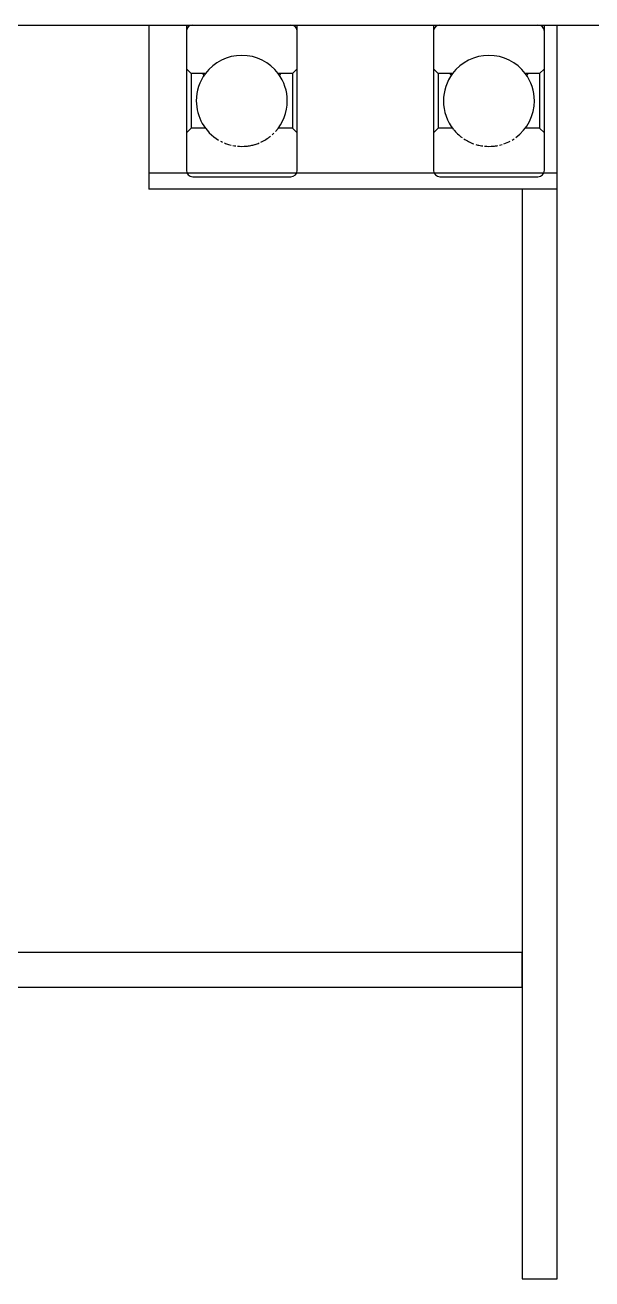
# Model space of a CAD drawing. Extents: x -518 to 2151, y -2845 to -846.
# Drawn here: x 307.7 to 404.9, y -2179.1 to -1964.1 of the extents above; entities that cross this region are included whole.
import ezdxf

# ---------------------------------------------------------------- set-up
doc = ezdxf.new("R2010")
doc.units = 0
doc.layers.get('0').update_dxf_attribs({"linetype": 'CONTINUOUS'})

msp = doc.modelspace()

# ---------------------------------------------------------------- linework, layer by layer
at = {"lineweight": 25}
for p, q in [((282.84419, -1964.0952), (432.84419, -1964.0952)), ((335.34403, -1964.0952), (335.34403, -1965.1952)), ((336.44403, -1964.0952), (353.24403, -1964.0952)), ((354.34403, -1965.1952), (354.34403, -1964.0952)), ((377.69752, -1964.0952), (377.69752, -1965.1952)), ((377.69752, -1964.71724), (377.69752, -1964.98191)), ((378.79752, -1964.0952), (395.59752, -1964.0952)), ((396.69752, -1965.1952), (396.69752, -1964.0952)), ((335.34403, -1965.1952), (335.34403, -1971.5902)), ((354.34403, -1971.5902), (354.34403, -1965.1952)), ((377.69752, -1965.1952), (377.69752, -1971.5902)), ((396.69752, -1971.5902), (396.69752, -1965.1952)), ((335.34403, -1969.93173), (335.34403, -1982.6002)), ((336.16903, -1972.4152), (335.34403, -1971.5902)), ((336.16903, -1972.4152), (336.16903, -1981.7752)), ((338.60403, -1972.4152), (336.16903, -1972.4152)), ((353.51903, -1972.4152), (351.08403, -1972.4152)), ((354.34403, -1971.5902), (353.51903, -1972.4152)), ((353.51903, -1972.4152), (353.51903, -1981.7752)), ((354.34403, -1982.6002), (354.34403, -1971.5902)), ((377.69752, -1971.5902), (377.69752, -1982.6002)), ((378.52252, -1972.4152), (377.69752, -1971.5902)), ((378.52252, -1972.4152), (378.52252, -1981.7752)), ((380.95752, -1972.4152), (378.52252, -1972.4152)), ((395.87252, -1972.4152), (393.43752, -1972.4152)), ((396.69752, -1971.5902), (395.87252, -1972.4152)), ((395.87252, -1972.4152), (395.87252, -1981.7752)), ((396.69752, -1982.6002), (396.69752, -1971.5902)), ((336.16903, -1981.7752), (335.34403, -1982.6002)), ((338.60403, -1981.7752), (336.16903, -1981.7752)), ((338.60403, -1981.75961), (338.60403, -1981.7752)), ((351.08403, -1981.75961), (351.08403, -1981.7752)), ((353.51903, -1981.7752), (351.08403, -1981.7752)), ((354.34403, -1982.6002), (353.51903, -1981.7752)), ((378.52252, -1981.7752), (377.69752, -1982.6002)), ((380.95752, -1981.7752), (378.52252, -1981.7752)), ((380.95752, -1981.75961), (380.95752, -1981.7752)), ((393.43752, -1981.75961), (393.43752, -1981.7752)), ((395.87252, -1981.7752), (393.43752, -1981.7752)), ((396.69752, -1982.6002), (395.87252, -1981.7752)), ((335.34403, -1982.6002), (335.34403, -1988.9952)), ((354.34403, -1988.9952), (354.34403, -1982.6002)), ((377.69752, -1982.6002), (377.69752, -1988.9952)), ((396.69752, -1988.9952), (396.69752, -1982.6002)), ((328.88635, -1989.4452), (328.88635, -1992.2452)), ((336.44403, -1990.0952), (353.24403, -1990.0952)), ((378.79752, -1990.0952), (395.59752, -1990.0952)), ((398.88635, -1992.2452), (398.88635, -1989.4452)), ((392.88635, -1992.2452), (392.88635, -2179.0952)), ((398.88635, -1992.2452), (392.88635, -1992.2452)), ((398.88635, -2179.0952), (398.88635, -1992.2452)), ((392.88635, -2123.0952), (142.88635, -2123.0952)), ((392.88635, -2129.0952), (392.88635, -2123.0952)), ((142.88635, -2129.0952), (392.88635, -2129.0952)), ((142.88635, -2129.0952), (392.88635, -2129.0952)), ((392.88635, -2179.0952), (398.88635, -2179.0952))]:
    msp.add_line(p, q, dxfattribs=at)
at = {"color": 1, "lineweight": 25}
for p, q in [((328.88635, -1964.0952), (328.88635, -1989.4452)), ((398.88635, -1989.4452), (398.88635, -1964.0952)), ((328.88635, -1989.4452), (398.88635, -1989.4452)), ((398.88635, -1992.2452), (328.88635, -1992.2452))]:
    msp.add_line(p, q, dxfattribs=at)
at = {"lineweight": 25}
for centre, radius, start, end in [((336.44403, -1965.1952), 1.1, 90, 180), ((353.24403, -1965.1952), 1.1, 0, 90), ((378.79752, -1965.1952), 1.1, 90, 180), ((395.59752, -1965.1952), 1.1, 0, 90), ((344.84403, -1977.0952), 7.8, 36.869898, 143.130102), ((387.19752, -1977.0952), 7.8, 36.869898, 143.130102), ((344.84403, -1977.0952), 7.8, 143.130102, 180), ((344.84403, -1968.43546), 7.8, 210.719398, 213.719372), ((344.84403, -1977.0952), 7.8, 0, 36.869898), ((344.84403, -1968.43546), 7.8, 326.280628, 329.280602), ((387.19752, -1977.0952), 7.8, 143.130102, 180), ((387.19752, -1968.43546), 7.8, 210.719398, 213.719372), ((387.19752, -1977.0952), 7.8, 0, 36.869898), ((387.19752, -1968.43546), 7.8, 326.280628, 329.280602), ((344.84403, -1977.0952), 7.8, 180, 239.406632), ((344.84403, -1977.0952), 7.8, 317.509884, 0), ((387.19752, -1977.0952), 7.8, 180, 219.161336), ((387.19752, -1977.0952), 7.8, 306.241443, 0), ((387.19752, -1977.0952), 7.8, 219.468026, 233.758557), ((344.84403, -1977.0952), 7.8, 241.955653, 245.072152), ((344.84403, -1977.0952), 7.8, 247.564524, 253.125), ((344.84403, -1977.0952), 7.8, 286.875, 292.435476), ((344.84403, -1977.0952), 7.8, 294.927848, 309.262089), ((344.84403, -1977.0952), 7.8, 311.87905, 314.870961), ((387.19752, -1977.0952), 7.8, 236.346782, 250.77007), ((387.19752, -1977.0952), 7.8, 289.22993, 298.044347), ((387.19752, -1977.0952), 7.8, 300.593368, 303.653218), ((344.84403, -1977.0952), 7.8, 253.173394, 256.539259), ((344.84403, -1977.0952), 7.8, 258.782263, 262.522236), ((344.84403, -1977.0952), 7.8, 264.391132, 275.608868), ((344.84403, -1977.0952), 7.8, 275.625, 281.217737), ((344.84403, -1977.0952), 7.8, 281.25, 286.826606), ((387.19752, -1977.0952), 7.8, 253.173394, 258.75), ((387.19752, -1977.0952), 7.8, 258.782263, 262.522236), ((387.19752, -1977.0952), 7.8, 264.391132, 275.608868), ((387.19752, -1977.0952), 7.8, 275.625, 281.217737), ((387.19752, -1977.0952), 7.8, 283.460741, 286.826606), ((336.44403, -1988.9952), 1.1, 180, 270), ((353.24403, -1988.9952), 1.1, 270, 0), ((378.79752, -1988.9952), 1.1, 180, 270), ((395.59752, -1988.9952), 1.1, 270, 0)]:
    msp.add_arc(centre, radius, start, end, dxfattribs=at)

doc.saveas('drawing.dxf')
